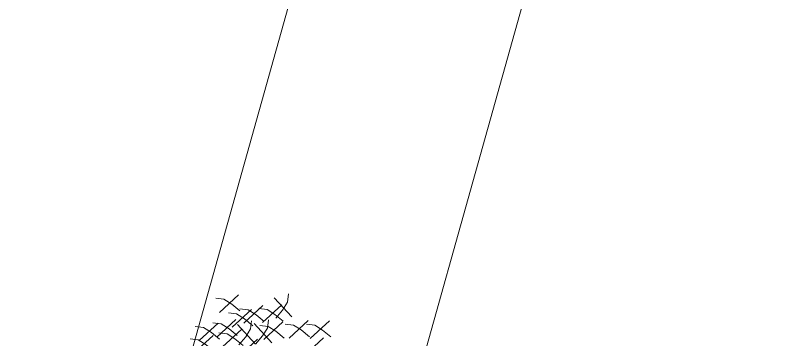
# Model space of a CAD drawing. Header units: millimetres. Extents: x 474016 to 477875, y 2288607 to 2292200.
# Drawn here: x 474403.6 to 474417.2, y 2288882.35 to 2288888.12 of the extents above; entities that cross this region are included whole.
import ezdxf

# ---------------------------------------------------------------- set-up
doc = ezdxf.new("R2010")
doc.units = ezdxf.units.MM
doc.header["$LTSCALE"] = 50
doc.layers.add('EXT', color=3, linetype='Continuous', lineweight=5)
doc.layers.add('JARDINES', color=98, linetype='Continuous', lineweight=13)

# ---------------------------------------------------------------- blocks, each defined once
blk = doc.blocks.new('Plarbol-031')
for points in [[(-0.158175, 2.3142), (-0.240125, 2.388525), (-0.301075, 2.461575), (-0.3233, 2.5448)], [(0.1874, 2.608325), (0.40975, 2.455225)], [(0.197575, 2.439975), (0.2719, 2.521925), (0.34495, 2.5829), (0.428175, 2.60515)], [(-0.326475, 2.304025), (-0.173425, 2.526375)], [(-0.046375, 2.464125), (0.175975, 2.311025)], [(-0.0362, 2.295775), (0.038125, 2.377725), (0.111175, 2.4387), (0.1944, 2.46095)], [(-0.239475, 2.44125), (-0.01715, 2.28815)], [(-0.229325, 2.2729), (-0.155, 2.35485), (-0.08195, 2.415825), (0.001275, 2.438075)], [(0.07815, 2.43935), (0.300475, 2.28625)], [(0.0883, 2.271), (0.162625, 2.35295), (0.235675, 2.413925), (0.3189, 2.436175)], [(0.0845, 2.07725), (0.00255, 2.151575), (-0.058425, 2.224625), (-0.080675, 2.30785)], [(0.089575, 2.082975), (0.242675, 2.3053)], [(0.257925, 2.093125), (0.175975, 2.16745), (0.115, 2.2405), (0.09275, 2.323725)], [(0.250925, 2.3593), (0.473275, 2.2062)], [(0.2611, 2.19095), (0.335425, 2.2729), (0.408475, 2.3339), (0.4917, 2.356125)], [(0.43705, 2.347875), (0.6594, 2.194775)], [(0.447225, 2.179525), (0.52155, 2.261475), (0.5946, 2.32245), (0.677825, 2.3447)], [(-0.488475, 2.244325), (-0.266125, 2.091225)], [(-0.4783, 2.075975), (-0.403975, 2.157925), (-0.330925, 2.2189), (-0.247725, 2.24115)], [(-0.226775, 2.26655), (-0.00445, 2.11345)], [(-0.2166, 2.0982), (-0.142275, 2.18015), (-0.069225, 2.24115), (0.013975, 2.263375)], [(-0.08385, 2.067075), (0.06925, 2.289425)], [(0.20455, 2.2494), (0.4269, 2.0963)], [(0.214725, 2.08105), (0.28905, 2.163), (0.3621, 2.224), (0.445325, 2.246225)], [(0.50885, 2.228425), (0.731175, 2.07535)], [(0.519, 2.0601), (0.593325, 2.14205), (0.666375, 2.203025), (0.7496, 2.22525)], [(-0.705725, 2.211275), (-0.4834, 2.0582)], [(-0.695575, 2.04295), (-0.62125, 2.1249), (-0.548175, 2.185875), (-0.464975, 2.2081)], [(0.057175, 2.1268), (0.279525, 1.9737)], [(-0.6206, 2.044225), (-0.398275, 1.891125)]]:
    blk.add_lwpolyline(points)

msp = doc.modelspace()

# ---------------------------------------------------------------- linework, layer by layer
at = {"layer": 'JARDINES'}
msp.add_lwpolyline([(474417.204, 2288904.658, 0.239037), (474413.352, 2288905.737), (474378.322, 2288780.785, 0.213506), (474382.173, 2288779.706)], format="xyb", close=True, dxfattribs=at)

# ---------------------------------------------------------------- block references
at = {"layer": 'EXT', "xscale": -1.719899999959329, "yscale": 1.719899999909103, "zscale": 1.719899999967311, "rotation": 7.985111321605486}
msp.add_blockref('Plarbol-031', (474408.516, 2288878.754), dxfattribs=at)

doc.saveas('drawing.dxf')
